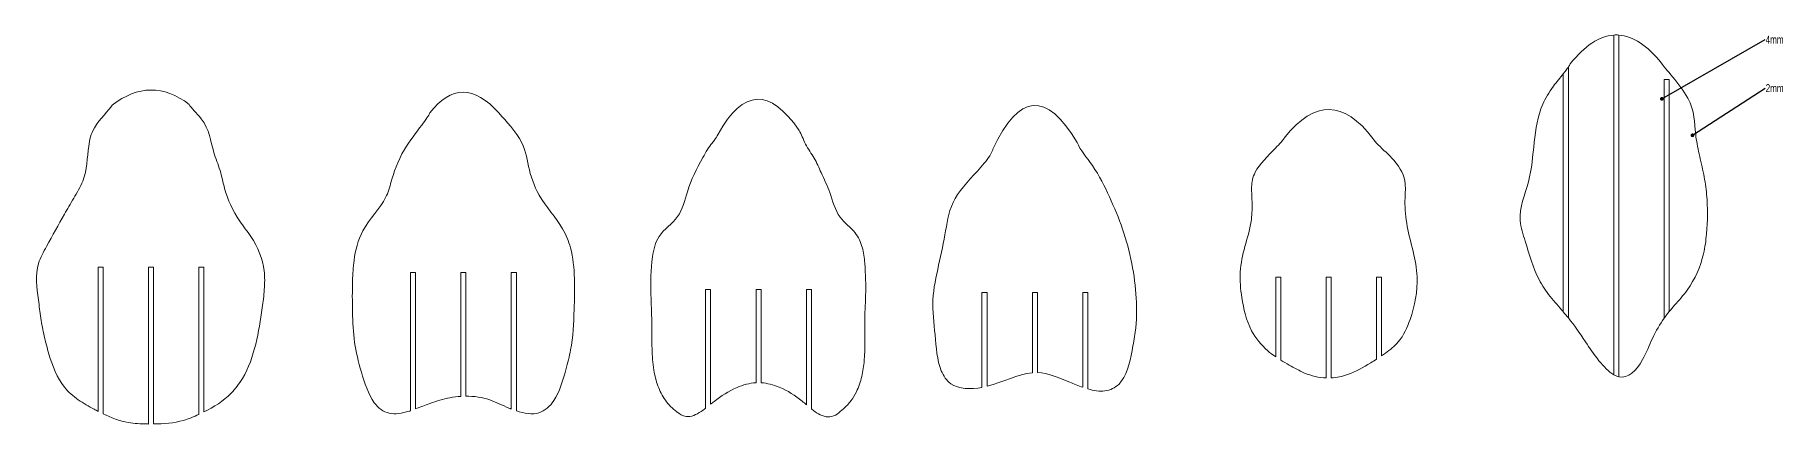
# Model space of a CAD drawing. Header units: millimetres. Extents: x -393 to 2534, y -1466 to 288.
# Drawn here: x 1147 to 2534, y -21 to 287 of the extents above; entities that cross this region are included whole.
import ezdxf

# ---------------------------------------------------------------- set-up
doc = ezdxf.new("R2010")
doc.units = ezdxf.units.MM
doc.layers.add('FORMAT', color=7, linetype='Continuous')
doc.styles.add('SLDTEXTSTYLE0', font='TXT', dxfattribs={"width": 0.75})
doc.dimstyles.new('SLDDIMSTYLE0', dxfattribs={"dimtxt": 0, "dimasz": 2.9972, "dimexe": 0, "dimexo": 0.0625, "dimgap": 0, "dimtad": 0, "dimtih": 1, "dimtoh": 1, "dimdec": 0, "dimrnd": 1e-09, "dimzin": 0, "dimdsep": 46, "dimtxsty": 'Standard', "dimblk1": 'DOT', "dimblk2": 'DOT', "dimsah": 1, "dimcen": 0.09, "dimadec": 0, "dimazin": 0, "dimtfac": 2.9972, "dimtdec": 0, "dimtofl": 0, "dimtmove": 0, "dimatfit": 3, "dimldrblk": 'DOT', "dimfxl": 1, "dimtolj": 1, "dimtzin": 0, "dimarcsym": 0})

# ---------------------------------------------------------------- blocks, each defined once
blk = doc.blocks.new('SW_NOTE_0')
at = {"layer": 'FORMAT', "color": 0, "insert": (0.5, 3.2), "char_height": 6.35, "attachment_point": 1, "style": 'SLDTEXTSTYLE0'}
blk.add_mtext('4mm', dxfattribs=at)
blk = doc.blocks.new('_DOT')
at = {"color": 0, "linetype": 'ByBlock', "lineweight": -2}
blk.add_line((-0.5, 0), (-1, 0), dxfattribs=at)
at = {"color": 0, "linetype": 'ByBlock', "const_width": 0.5}
blk.add_lwpolyline([(-0.25, 0, 1), (0.25, 0, 1)], format="xyb", close=True, dxfattribs=at)
blk = doc.blocks.new('SW_NOTE_1')
at = {"layer": 'FORMAT', "color": 0, "insert": (0.5, 3.2), "char_height": 6.35, "attachment_point": 1, "style": 'SLDTEXTSTYLE0'}
blk.add_mtext('2mm', dxfattribs=at)

msp = doc.modelspace()

# ---------------------------------------------------------------- linework, layer by layer
at = {"color": 7, "linetype": 'Continuous', "lineweight": 15}
for p, q in [((2400.1, 17.6), (2400.1, 287.1)), ((2404.1, 287.1), (2404.1, 16)), ((2360.1, 256.4), (2360.1, 67.5)), ((2364.1, 62.7), (2364.1, 261.7)), ((2444.1, 251.8), (2440.1, 251.8)), ((2440.1, 251.8), (2440.1, 62.4)), ((2444.1, 251.8), (2444.1, 67.7)), ((1201.4, 103.1), (1197.4, 103.1)), ((1197.4, 103.1), (1197.4, -11.4)), ((1201.4, -13.4), (1201.4, 103.1)), ((1241.4, 103.1), (1237.4, 103.1)), ((1237.4, 103.1), (1237.4, -21.5)), ((1241.4, -21.4), (1241.4, 103.1)), ((1281.4, 103.1), (1277.4, 103.1)), ((1277.4, 103.1), (1277.4, -13.8)), ((1281.4, -11.9), (1281.4, 103.1)), ((1449.3, 98.8), (1445.3, 98.8)), ((1445.3, 98.8), (1445.3, -10.9)), ((1449.3, -9.5), (1449.3, 98.8)), ((1489.3, 98.8), (1485.3, 98.8)), ((1485.3, 98.8), (1485.3, 0.5)), ((1489.3, 0.6), (1489.3, 98.8)), ((1529.3, 98.8), (1525.3, 98.8)), ((1525.3, 98.8), (1525.3, -9.6)), ((1529.3, -11.1), (1529.3, 98.8)), ((1683.5, 85.2), (1679.5, 85.2)), ((1679.5, 85.2), (1679.5, -9)), ((1683.5, -5.8), (1683.5, 85.2)), ((1723.5, 85.2), (1719.5, 85.2)), ((1719.5, 85.2), (1719.5, 11.3)), ((1723.5, 11.3), (1723.5, 85.2)), ((1763.5, 85.2), (1759.5, 85.2)), ((1759.5, 85.2), (1759.5, -6.1)), ((1763.5, -9.5), (1763.5, 85.2)), ((2135.9, 95), (2131.9, 95)), ((2131.9, 95), (2131.9, 31.8)), ((2135.9, 29.2), (2135.9, 95)), ((2175.9, 95), (2171.9, 95)), ((2171.9, 95), (2171.9, 15.1)), ((2175.9, 15.1), (2175.9, 95)), ((2215.9, 95), (2211.9, 95)), ((2211.9, 95), (2211.9, 30)), ((2215.9, 32.6), (2215.9, 95)), ((1902.8, 83), (1898.8, 83)), ((1898.8, 83), (1898.8, 7.6)), ((1902.8, 8.5), (1902.8, 83)), ((1942.8, 83), (1938.8, 83)), ((1938.8, 83), (1938.8, 19.2)), ((1942.8, 19.4), (1942.8, 83)), ((1982.8, 83), (1978.8, 83)), ((1978.8, 83), (1978.8, 7.7)), ((1982.8, 6.4), (1982.8, 83))]:
    msp.add_line(p, q, dxfattribs=at)
for points in [[(2365.6, 264.2), (2377.1, 278.7), (2388.6, 286.3), (2400.1, 287.1)], [(2400.1, 287.1), (2401.5, 287.2), (2402.8, 287.2), (2404.1, 287.1)], [(2404.1, 287.1), (2415.4, 286.3), (2426.8, 278.9), (2438.1, 264.9)], [(2364.1, 261.7), (2364.8, 262.7), (2365.3, 263.5), (2365.6, 264.2)], [(2360.1, 256.4), (2361.7, 258.4), (2363.1, 260.2), (2364.1, 261.7)], [(1269.8, 232.1), (1249.3, 247.5), (1229, 247.3), (1208.7, 231.5)], [(1515.5, 225.4), (1495.8, 247.1), (1477.5, 247.1), (1460.7, 225.4)], [(1753.7, 211.4), (1730.6, 245.3), (1709.2, 244.4), (1689.5, 208.6)], [(1974.2, 201.9), (1950.2, 242.7), (1928, 241), (1907.5, 196.7)], [(2209, 205.1), (2186.1, 235.2), (2162.8, 235.6), (2139.3, 206.4)], [(2364.1, 62.7), (2362.9, 64.3), (2361.5, 65.9), (2360.1, 67.5)], [(2444.1, 67.7), (2442.8, 65.9), (2441.4, 64.2), (2440.1, 62.4)], [(1902.8, 8.5), (1915.7, 11.8), (1927.3, 18.2), (1938.8, 19.2)]]:
    msp.add_open_spline(points, degree=3, dxfattribs=at)
for points, knots in [([(2438.1, 264.9), (2439, 262.9), (2447.1, 254.1), (2465, 230.6), (2463.7, 213.8), (2467.7, 193), (2471.8, 176.5), (2474.9, 155.3), (2474.6, 134.7), (2471.2, 108.3), (2462.4, 88.4), (2450.2, 74.9), (2445.5, 69.4), (2444.1, 67.7)], [0.5480058, 0.5480058, 0.5480058, 0.5480058, 0.5625, 0.578125, 0.609375, 0.625, 0.640625, 0.65625, 0.6875, 0.703125, 0.734375, 0.75, 0.7568018, 0.7568018, 0.7568018, 0.7568018]), ([(2360.1, 67.5), (2360.1, 67.6), (2356.8, 71.4), (2349.4, 79.5), (2337.2, 97.5), (2331.9, 117.9), (2322.7, 145.6), (2329.7, 160.4), (2332.4, 170.7), (2337.8, 191.2), (2334.9, 218.7), (2350.6, 244.9), (2357.7, 253.4), (2360.1, 256.4)], [0.8904453, 0.8904453, 0.8904453, 0.8904453, 0.890625, 0.90625, 0.921875, 0.953125, 0.96875, 1, 1, 1, 1.0625, 1.078125, 1.0891545, 1.0891545, 1.0891545, 1.0891545]), ([(1208.7, 231.5), (1206, 227.5), (1193.1, 215.4), (1188.6, 194.1), (1188.9, 176), (1177.9, 157.4), (1168.2, 140.8), (1159.1, 124.1), (1146.5, 101.5), (1149.6, 81.9), (1151.8, 62.5), (1154.5, 48.3), (1159.5, 29.3), (1166.4, 10.5), (1181.4, -2.6), (1191, -8), (1196.4, -10.8), (1197.4, -11.4)], [0.3221461, 0.3221461, 0.3221461, 0.3221461, 0.34375, 0.359375, 0.390625, 0.40625, 0.421875, 0.453125, 0.46875, 0.5, 0.515625, 0.53125, 0.546875, 0.578125, 0.59375, 0.609375, 0.613171, 0.613171, 0.613171, 0.613171]), ([(1281.4, -11.9), (1289.3, -8), (1301, -0.6), (1315.4, 18.4), (1323.3, 42), (1327.1, 65.7), (1329.6, 85.3), (1329.9, 105.1), (1322.3, 123.4), (1306.2, 143.5), (1298.4, 160.3), (1294.7, 179.8), (1286.7, 198.7), (1285.8, 216.4), (1270.7, 229.5), (1269.8, 232.1)], [0.7063497, 0.7063497, 0.7063497, 0.7063497, 0.734375, 0.75, 0.78125, 0.8125, 0.828125, 0.84375, 0.875, 0.890625, 0.921875, 0.9375, 0.953125, 0.984375, 1, 1, 1, 1]), ([(1460.7, 225.4), (1459.8, 223.3), (1454.3, 215.6), (1436.4, 192.3), (1430.3, 172.2), (1425.6, 154.3), (1406.4, 135.1), (1400.2, 111), (1399.1, 89.5), (1399.1, 67.6), (1400.3, 42.9), (1405.7, 20.8), (1413.8, -4.3), (1427.7, -14.9), (1439, -12.9), (1444.9, -11.1), (1445.3, -10.9)], [0.3862674, 0.3862674, 0.3862674, 0.3862674, 0.3984375, 0.4140625, 0.4375, 0.453125, 0.484375, 0.5078125, 0.5234375, 0.546875, 0.5703125, 0.59375, 0.6171875, 0.6328125, 0.6484375, 0.6495113, 0.6495113, 0.6495113, 0.6495113]), ([(1529.3, -11.1), (1535.5, -13.1), (1547.5, -15.1), (1561.9, -2.2), (1568.1, 19.6), (1574.1, 42.2), (1575.2, 66.7), (1575.8, 93.7), (1573.9, 116.2), (1564.6, 138.6), (1546.9, 156.6), (1537.9, 183.6), (1536.3, 203.6), (1517.2, 223), (1515.5, 225.4)], [0.7322359, 0.7322359, 0.7322359, 0.7322359, 0.75, 0.765625, 0.7890625, 0.8046875, 0.8359375, 0.859375, 0.8828125, 0.8984375, 0.9296875, 0.953125, 0.9765625, 1, 1, 1, 1]), ([(1689.5, 208.6), (1687.5, 204.6), (1683.8, 201.2), (1674.1, 184.7), (1665.1, 166.3), (1659.7, 141.4), (1641.2, 130), (1635.8, 106.6), (1635.9, 84), (1637, 59.7), (1636.7, 39.7), (1637.7, 22.5), (1641.2, 8.7), (1647.1, -3), (1655, -11.1), (1665.2, -17.5), (1673.7, -13.2), (1678.3, -9.9), (1679.5, -9)], [0, 0, 0, 0, 0.0134106, 0.0350299, 0.0824921, 0.1163242, 0.1505792, 0.177751, 0.2256032, 0.2597275, 0.2938347, 0.3210786, 0.3415462, 0.3618015, 0.3826838, 0.3955968, 0.4156058, 0.4223809, 0.4223809, 0.4223809, 0.4223809]), ([(1763.5, -9.5), (1764.3, -10.2), (1768.7, -13.5), (1778.4, -18.3), (1788.2, -10.3), (1795, -3.4), (1800.2, 5.3), (1803.7, 16.2), (1806.5, 34.7), (1805.2, 56.1), (1806.8, 81.8), (1806.4, 101.8), (1804.4, 118.8), (1798.3, 132.2), (1783.4, 142.3), (1779.1, 161.4), (1771.7, 176.6), (1766, 189.9), (1758.5, 199.6), (1755.4, 208.7), (1753.7, 211.4)], [0.5742826, 0.5742826, 0.5742826, 0.5742826, 0.5795002, 0.5997762, 0.6195524, 0.6333887, 0.6469089, 0.6673618, 0.6878093, 0.7355379, 0.7696415, 0.8105194, 0.8310502, 0.8512427, 0.8785972, 0.9125834, 0.9399506, 0.9602011, 0.9810459, 1, 1, 1, 1]), ([(1907.5, 196.7), (1907.3, 195.9), (1905.6, 191.3), (1894.8, 178.2), (1873.9, 157.5), (1870.3, 132.3), (1864.5, 104.5), (1858.2, 77.1), (1861.9, 49.8), (1863.3, 24.1), (1875.2, 6.2), (1889.7, 5.9), (1898.8, 7.6)], [0.5437493, 0.5437493, 0.5437493, 0.5437493, 0.546875, 0.5625, 0.59375, 0.625, 0.65625, 0.6875, 0.71875, 0.75, 0.765625, 0.7942715, 0.7942715, 0.7942715, 0.7942715]), ([(1982.8, 6.4), (1987.5, 5), (1996.8, 3.5), (2012.3, 11), (2017.1, 31.9), (2021.5, 56.6), (2021.7, 69.5), (2021.2, 78.5), (2020.2, 96.4), (2014.5, 125.3), (2000.2, 158.7), (1988.8, 182.1), (1976.7, 196), (1974.2, 201.9)], [0.8906989, 0.8906989, 0.8906989, 0.8906989, 0.90625, 0.921875, 0.953125, 0.96875, 1, 1, 1, 1.0625, 1.09375, 1.125, 1.1495617, 1.1495617, 1.1495617, 1.1495617]), ([(2139.3, 206.4), (2138, 204), (2129.3, 194.8), (2114.4, 179.9), (2112.3, 166.8), (2113.4, 153.5), (2112.7, 136.7), (2107.1, 119.4), (2102.7, 99.3), (2104.8, 76.5), (2110.1, 53.8), (2122.1, 39), (2129.7, 33.3), (2131.9, 31.8)], [0.5966133, 0.5966133, 0.5966133, 0.5966133, 0.609375, 0.6328125, 0.6484375, 0.6640625, 0.6796875, 0.703125, 0.7265625, 0.75, 0.78125, 0.8046875, 0.81394, 0.81394, 0.81394, 0.81394]), ([(2215.9, 32.6), (2217, 33.3), (2221.8, 36.6), (2231.6, 44.8), (2240.8, 65.2), (2244.6, 84), (2244.1, 95.3), (2243.5, 108.9), (2236.4, 128.3), (2233.8, 153.6), (2235.8, 171.6), (2229.3, 185.5), (2214.5, 198.4), (2210, 203.6), (2209, 205.1)], [0.9177154, 0.9177154, 0.9177154, 0.9177154, 0.921875, 0.9375, 0.9609375, 1, 1, 1, 1.046875, 1.0703125, 1.0859375, 1.109375, 1.125, 1.1326229, 1.1326229, 1.1326229, 1.1326229]), ([(2400.1, 17.6), (2396.2, 19.9), (2387.5, 28.9), (2375.5, 47.4), (2368.8, 56.9), (2364.1, 62.7)], [0.8294006, 0.8294006, 0.8294006, 0.8294006, 0.84375, 0.859375, 0.88374241, 0.88374241, 0.88374241, 0.88374241]), ([(2440.1, 62.4), (2436.8, 57.7), (2431, 48.1), (2421.6, 23.8), (2411.5, 14.5), (2404.1, 16)], [0.76363253, 0.76363253, 0.76363253, 0.76363253, 0.78125, 0.796875, 0.82449858, 0.82449858, 0.82449858, 0.82449858]), ([(2135.9, 29.2), (2138.1, 27.9), (2144.3, 24.3), (2155.6, 17.9), (2166, 15.3), (2171.9, 15.1)], [0.81936919, 0.81936919, 0.81936919, 0.81936919, 0.828125, 0.84375, 0.86352388, 0.86352388, 0.86352388, 0.86352388]), ([(2175.9, 15.1), (2180.3, 15.4), (2191.6, 17.8), (2202.8, 24.3), (2210.4, 29), (2211.9, 30)], [0.86801343, 0.86801343, 0.86801343, 0.86801343, 0.8828125, 0.90625, 0.91240993, 0.91240993, 0.91240993, 0.91240993]), ([(1942.8, 19.4), (1951.1, 19.1), (1962.5, 14.2), (1975.3, 8.9), (1978.8, 7.7)], [0.84470296, 0.84470296, 0.84470296, 0.84470296, 0.875, 0.88633805, 0.88633805, 0.88633805, 0.88633805]), ([(2404.1, 16), (2403.2, 16.2), (2401.8, 16.7), (2400.5, 17.4), (2400.1, 17.6)], [0.82449858, 0.82449858, 0.82449858, 0.82449858, 0.828125, 0.829400599, 0.829400599, 0.829400599, 0.829400599]), ([(1449.3, -9.5), (1453.1, -8.1), (1462.5, -4.2), (1474.1, -0.8), (1482.4, 0.3), (1485.3, 0.5)], [0.6532552, 0.6532552, 0.6532552, 0.6532552, 0.6640625, 0.6796875, 0.68817821, 0.68817821, 0.68817821, 0.68817821]), ([(1489.3, 0.6), (1495.7, 0.7), (1507.5, -1), (1518.7, -6.9), (1524.6, -9.4), (1525.3, -9.6)], [0.69207045, 0.69207045, 0.69207045, 0.69207045, 0.7109375, 0.7265625, 0.72839736, 0.72839736, 0.72839736, 0.72839736]), ([(1683.5, -5.8), (1684.4, -5.1), (1690.7, 0.1), (1702.2, 7.6), (1714.3, 11), (1719.5, 11.3)], [0.43059329, 0.43059329, 0.43059329, 0.43059329, 0.43628374, 0.4702962, 0.4949126, 0.4949126, 0.4949126, 0.4949126]), ([(1723.5, 11.3), (1728.4, 11), (1740.3, 7.7), (1752, 0.4), (1758.4, -5.2), (1759.5, -6.1)], [0.5013032, 0.5013032, 0.5013032, 0.5013032, 0.52486582, 0.55885182, 0.56589725, 0.56589725, 0.56589725, 0.56589725]), ([(1201.4, -13.4), (1207.8, -16.5), (1219, -20.8), (1231.5, -21.4), (1236.9, -21.4), (1237.4, -21.5)], [0.61792203, 0.61792203, 0.61792203, 0.61792203, 0.640625, 0.65625, 0.65776, 0.65776, 0.65776, 0.65776]), ([(1241.4, -21.4), (1249.5, -21.4), (1261.9, -20.3), (1273.4, -15.7), (1277.4, -13.8)], [0.66198388, 0.66198388, 0.66198388, 0.66198388, 0.6875, 0.70164253, 0.70164253, 0.70164253, 0.70164253])]:
    msp.add_open_spline(points, degree=3, knots=knots, dxfattribs=at)

# ---------------------------------------------------------------- block references
at = {"layer": 'FORMAT'}
for name, p in [('SW_NOTE_0', (2520.2, 283.5)), ('SW_NOTE_1', (2520.2, 245))]:
    msp.add_blockref(name, p, dxfattribs=at)

# ---------------------------------------------------------------- leaders
for points in [[(2438.3, 236.5), (2520.2, 283.5)], [(2462.6, 207.6), (2520.2, 245)]]:
    msp.add_leader(points, dimstyle='SLDDIMSTYLE0', dxfattribs=at)

doc.saveas('drawing.dxf')
